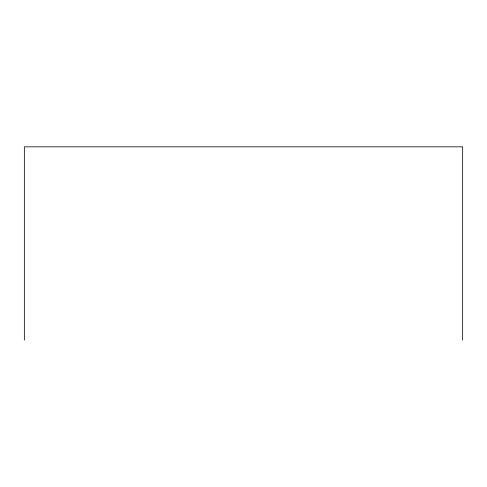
<?xml version="1.0" encoding="UTF-8"?>
<svg xmlns="http://www.w3.org/2000/svg" width="487" height="487" viewBox="0 0 487 487"><rect width="100%" height="100%" fill="white"/><g stroke="black" fill="none" stroke-linecap="round" stroke-linejoin="round"><path stroke-width="0.73" d="M462.65 340.163L462.65 146.837L24.35 146.837L24.35 340.163"/></g></svg>
